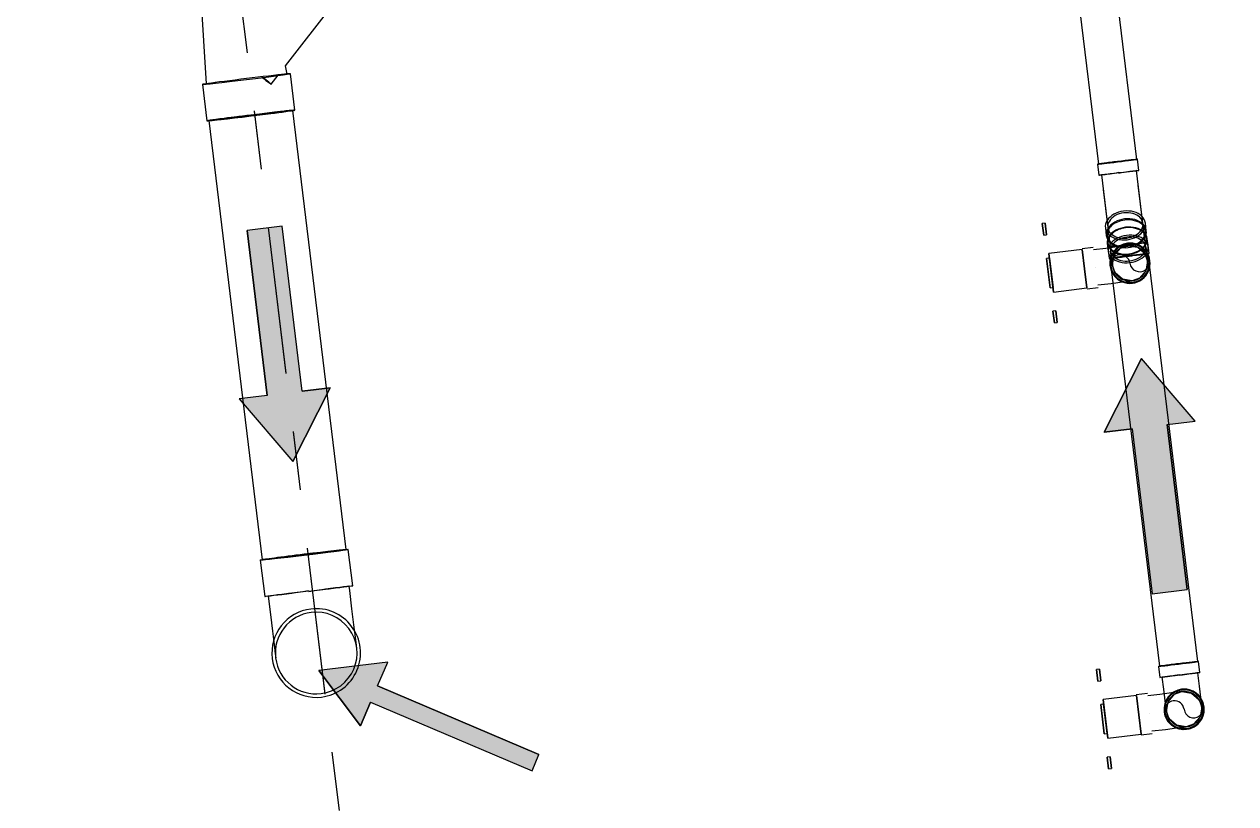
# Model space of a CAD drawing. Header units: inches. Extents: x 400392 to 401495, y 4543971 to 4544133.
# Drawn here: x 400461.586 to 400463.649, y 4544090.763 to 4544092.09 of the extents above; entities that cross this region are included whole.
import ezdxf

# ---------------------------------------------------------------- set-up
doc = ezdxf.new("R2010")
doc.units = ezdxf.units.IN
doc.header["$MEASUREMENT"] = 0
doc.linetypes.add('CENTER', pattern=[2, 1.25, -0.25, 0.25, -0.25])
doc.layers.add('A-DETL-GENF', color=92, linetype='Continuous', lineweight=9)
for name, color, linetype in [('kolon tarama prota', 252, 'Continuous'), ('skesit prota', 7, 'Continuous'), ('st-s_level (kot)', 6, 'Continuous')]:
    doc.layers.add(name, color=color, linetype=linetype)
doc.styles.add('OLCU', font='romanstw.shx')

# ---------------------------------------------------------------- blocks, each defined once
blk = doc.blocks.new('+24.06 mekanik')
at = {"layer": 'kolon tarama prota'}
for points in [[(7946, 165292.7), (8063, 165370.7), (8063, 165322.7), (8346, 165322.7), (8346, 165262.7), (8063, 165262.7), (8063, 165214.7)], [(8304.3, 163837.7), (8304.3, 163955.7), (8342.4, 163933.7), (8491.8, 164192.5), (8517.8, 164177.5), (8368.4, 163918.7), (8406.5, 163896.7)], [(7946, 163836.7), (7828.9, 163758.7), (7828.9, 163806.7), (7546, 163806.7), (7546, 163866.7), (7828.9, 163866.7), (7828.9, 163914.7)]]:
    blk.add_hatch(color=253, dxfattribs=at).paths.add_polyline_path(points, flags=0)
at = {"layer": 'kolon tarama prota', "color": 253}
for p, q in [((8063, 165370.7), (7946, 165292.7)), ((8063, 165370.7), (7946, 165292.7)), ((8063, 165322.7), (8063, 165370.7)), ((8063, 165322.7), (8063, 165370.7)), ((7608.5, 165325.7), (7214, 165325.7)), ((7627.5, 165327), (7608.5, 165327)), ((7751, 165322.9), (7627.5, 165322.9)), ((7717.8, 165322.9), (7652.5, 165322.9)), ((7731.1, 165327), (7717.8, 165327)), ((7744.2, 165325.7), (7731.1, 165325.7)), ((7758.2, 165327), (7744.2, 165327)), ((7770.1, 165327), (7751, 165327)), ((8469.9, 165325.7), (7770.1, 165325.7)), ((8346, 165322.7), (8063, 165322.7)), ((8063, 165322.7), (8346, 165322.7)), ((8346, 165262.7), (8346, 165322.7)), ((8346, 165262.7), (8346, 165322.7)), ((8488.9, 165327), (8469.9, 165327)), ((7946, 165292.7), (8063, 165214.7)), ((8063, 165214.7), (7946, 165292.7)), ((7627.5, 165262.5), (7751, 165262.5)), ((7652.5, 165262.5), (7717.8, 165262.5)), ((8063, 165214.7), (8063, 165262.7)), ((8063, 165262.7), (8346, 165262.7)), ((8063, 165262.7), (8346, 165262.7)), ((8063, 165262.7), (8063, 165214.7)), ((7214, 165259.7), (7608.5, 165259.7)), ((7608.5, 165258.4), (7627.5, 165258.4)), ((7717.8, 165258.4), (7731.1, 165258.4)), ((7731.1, 165259.7), (7744.2, 165259.7)), ((7744.2, 165258.4), (7758.2, 165258.4)), ((7751, 165258.4), (7770.1, 165258.4)), ((7770.1, 165259.7), (8469.9, 165259.7)), ((8469.9, 165258.4), (8488.9, 165258.4)), ((7748.3, 165233.9), (7748.3, 165214.9)), ((7782.6, 165233.9), (7782.6, 165233.9)), ((7782.6, 165233.9), (7782.6, 165233.9)), ((7782.6, 165233.9), (7782.6, 165233.9)), ((7782.6, 165233.9), (7782.6, 165233.9)), ((7817, 165214.9), (7817, 165233.9)), ((8513.3, 165233.9), (8513.3, 165214.9)), ((8547.7, 165233.9), (8547.7, 165233.9)), ((8547.7, 165233.9), (8547.7, 165233.9)), ((8547.7, 165233.9), (8547.7, 165233.9)), ((8547.7, 165233.9), (8547.7, 165233.9)), ((8582, 165214.9), (8582, 165233.9)), ((7749.6, 165214.9), (7749.6, 165157.7)), ((7749.6, 165214.9), (7782.6, 165214.9)), ((7782.6, 165214.9), (7749.6, 165214.9)), ((7782.6, 165214.9), (7815.6, 165214.9)), ((7815.6, 165214.9), (7782.6, 165214.9)), ((7782.6, 165214.9), (7782.6, 165214.9)), ((7782.6, 165214.9), (7782.6, 165214.9)), ((7815.6, 165157.7), (7815.6, 165214.9)), ((8514.7, 165214.9), (8514.7, 165157.7)), ((8514.7, 165214.9), (8547.7, 165214.9)), ((8547.7, 165214.9), (8514.7, 165214.9)), ((8547.7, 165214.9), (8580.7, 165214.9)), ((8580.7, 165214.9), (8547.7, 165214.9)), ((8547.7, 165214.9), (8547.7, 165214.9)), ((8547.7, 165214.9), (8547.7, 165214.9)), ((8580.7, 165157.7), (8580.7, 165214.9)), ((7697.6, 165157.7), (7697.6, 165152.7)), ((7697.6, 165157.7), (7717.6, 165157.7)), ((7717.6, 165157.7), (7697.6, 165157.7)), ((7717.6, 165152.7), (7717.6, 165157.7)), ((7749.6, 165157.7), (7782.6, 165157.7)), ((7782.6, 165157.7), (7749.6, 165157.7)), ((7757.6, 165157.7), (7757.6, 165152.7)), ((7757.6, 165157.7), (7807.6, 165157.7)), ((7807.6, 165157.7), (7757.6, 165157.7)), ((7782.6, 165157.7), (7815.6, 165157.7)), ((7815.6, 165157.7), (7782.6, 165157.7)), ((7807.6, 165152.7), (7807.6, 165157.7)), ((7847.6, 165157.7), (7847.6, 165152.7)), ((7847.6, 165157.7), (7867.6, 165157.7)), ((7867.6, 165157.7), (7847.6, 165157.7)), ((7867.6, 165152.7), (7867.6, 165157.7)), ((8462.7, 165157.7), (8462.7, 165152.7)), ((8462.7, 165157.7), (8482.7, 165157.7)), ((8482.7, 165157.7), (8462.7, 165157.7)), ((8482.7, 165152.7), (8482.7, 165157.7)), ((8514.7, 165157.7), (8547.7, 165157.7)), ((8547.7, 165157.7), (8514.7, 165157.7)), ((8522.7, 165157.7), (8522.7, 165152.7)), ((8522.7, 165157.7), (8572.7, 165157.7)), ((8572.7, 165157.7), (8522.7, 165157.7)), ((8547.7, 165157.7), (8580.7, 165157.7)), ((8580.7, 165157.7), (8547.7, 165157.7)), ((8572.7, 165152.7), (8572.7, 165157.7)), ((8612.7, 165157.7), (8612.7, 165152.7)), ((8612.7, 165157.7), (8632.7, 165157.7)), ((8632.7, 165157.7), (8612.7, 165157.7)), ((8632.7, 165152.7), (8632.7, 165157.7)), ((7697.6, 165152.7), (7717.6, 165152.7)), ((7717.6, 165152.7), (7697.6, 165152.7)), ((7757.6, 165152.7), (7807.6, 165152.7)), ((7807.6, 165152.7), (7757.6, 165152.7)), ((7847.6, 165152.7), (7867.6, 165152.7)), ((7867.6, 165152.7), (7847.6, 165152.7)), ((8462.7, 165152.7), (8482.7, 165152.7)), ((8482.7, 165152.7), (8462.7, 165152.7)), ((8522.7, 165152.7), (8572.7, 165152.7)), ((8572.7, 165152.7), (8522.7, 165152.7)), ((8612.7, 165152.7), (8632.7, 165152.7)), ((8632.7, 165152.7), (8612.7, 165152.7)), ((8491.8, 164192.5), (8342.4, 163933.7)), ((8342.4, 163933.7), (8491.8, 164192.5)), ((8517.8, 164177.5), (8491.8, 164192.5)), ((8517.8, 164177.5), (8491.8, 164192.5)), ((8368.4, 163918.7), (8517.8, 164177.5)), ((8368.4, 163918.7), (8517.8, 164177.5)), ((7275.3, 163905.4), (7181.3, 163999.4)), ((8342.4, 163933.7), (8304.3, 163955.7)), ((8304.3, 163955.7), (8304.3, 163837.7)), ((8342.4, 163933.7), (8304.3, 163955.7)), ((8304.3, 163955.7), (8304.3, 163837.7)), ((7289.9, 163906.3), (7275.3, 163905.4)), ((7352.4, 163912.2), (7289.9, 163912.2)), ((8105.8, 163908.7), (7352.4, 163908.7)), ((7946, 163836.7), (7828.9, 163914.7)), ((7828.9, 163914.7), (7828.9, 163866.7)), ((7828.9, 163914.7), (7946, 163836.7)), ((7828.9, 163866.7), (7828.9, 163914.7)), ((8168.3, 163912.2), (8105.8, 163912.2)), ((8406.5, 163896.7), (8368.4, 163918.7)), ((8368.4, 163918.7), (8406.5, 163896.7)), ((7303.6, 163877.1), (7289.9, 163890.8)), ((8304.3, 163837.7), (8406.5, 163896.7)), ((8406.5, 163896.7), (8304.3, 163837.7)), ((7289.5, 163863.4), (7290.3, 163863.4)), ((7828.9, 163866.7), (7546, 163866.7)), ((7546, 163866.7), (7546, 163806.7)), ((7828.9, 163866.7), (7546, 163866.7)), ((7546, 163866.7), (7546, 163806.7)), ((7828.9, 163758.7), (7946, 163836.7)), ((7828.9, 163758.7), (7946, 163836.7)), ((7546, 163806.7), (7828.9, 163806.7)), ((7828.9, 163806.7), (7546, 163806.7)), ((7828.9, 163806.7), (7828.9, 163758.7)), ((7828.9, 163806.7), (7828.9, 163758.7)), ((7090.9, 163779.6), (7289.9, 163767.2)), ((7289.9, 163761.2), (7352.4, 163761.2)), ((7352.4, 163764.7), (8105.8, 163764.7)), ((8105.8, 163761.2), (8168.3, 163761.2))]:
    blk.add_line(p, q, dxfattribs=at)
at = {"layer": 'kolon tarama prota', "color": 253, "flags": 128}
for points in [[(7752.5, 165292.7), (7757.1, 165308.8), (7769.6, 165319.9), (7782.6, 165322.9)], [(7758.2, 165322.9), (7774.3, 165322.9), (7782.1, 165322.9), (7782.6, 165322.9)], [(7782.6, 165322.9), (7798.7, 165318.2), (7809.8, 165305.7), (7812.8, 165292.7)], [(8488.9, 165322.9), (8512, 165322.9), (8531.4, 165322.9), (8543.9, 165322.9), (8547.7, 165322.9)], [(8517.5, 165292.7), (8522.2, 165308.8), (8534.6, 165319.9), (8547.7, 165322.9)], [(8547.7, 165322.9), (8563.7, 165318.2), (8574.9, 165305.7), (8577.8, 165292.7)], [(7782.6, 165262.5), (7766.6, 165267.2), (7755.4, 165279.7), (7752.5, 165292.7)], [(7752.5, 165292.7), (7752.5, 165288), (7752.5, 165274.6), (7752.5, 165254.8), (7752.5, 165233.9)], [(7812.8, 165292.7), (7808.2, 165276.6), (7795.7, 165265.5), (7782.6, 165262.5)], [(7812.8, 165233.9), (7812.8, 165257), (7812.8, 165276.3), (7812.8, 165288.9), (7812.8, 165292.7)], [(8547.7, 165262.5), (8531.6, 165267.2), (8520.5, 165279.7), (8517.5, 165292.7)], [(8517.5, 165292.7), (8517.5, 165288), (8517.5, 165274.7), (8517.5, 165254.8), (8517.5, 165233.9)], [(8577.8, 165292.7), (8573.2, 165276.6), (8560.7, 165265.5), (8547.7, 165262.5)], [(8577.8, 165233.9), (8577.8, 165257), (8577.8, 165276.3), (8577.8, 165288.9), (8577.8, 165292.7)], [(7782.6, 165262.5), (7777.9, 165262.5), (7764.4, 165262.5), (7758.2, 165262.5)], [(8547.7, 165262.5), (8543, 165262.5), (8529.6, 165262.5), (8509.7, 165262.5), (8488.9, 165262.5)], [(8274.4, 163906.3), (8269.7, 163906.3), (8255.9, 163906.3), (8234.3, 163906.3), (8206.8, 163906.3), (8175.8, 163906.3), (8168.3, 163906.3)], [(8168.3, 163767.2), (8199.7, 163767.2), (8228.3, 163767.2), (8251.5, 163767.2), (8267.2, 163767.2), (8274.2, 163767.2), (8274.4, 163767.2)]]:
    blk.add_lwpolyline(points, dxfattribs=at)
at = {"layer": 'kolon tarama prota', "color": 253}
for centre, radius, start, end in [((7782.6, 165292.7), 34.3, 0, 180), ((7782.6, 165292.7), 34.3, 0, 180), ((7782.6, 165292.7), 34.3, 90, 270), ((7782.6, 165292.7), 34.3, 90, 270), ((7782.6, 165292.7), 33, 0, 180), ((7782.6, 165292.7), 30.2, 0, 180), ((7782.6, 165292.7), 30.2, 90, 270), ((7782.6, 165292.7), 34.3, 270, 90), ((7782.6, 165292.7), 34.3, 270, 90), ((7782.6, 165309.2), 16.5, 270, 90), ((7782.6, 165292.7), 30.2, 270, 90), ((8547.7, 165292.7), 34.3, 0, 180), ((8547.7, 165292.7), 34.3, 0, 180), ((8547.7, 165292.7), 34.3, 89.99, 269.99), ((8547.7, 165292.7), 34.3, 89.99, 269.99), ((8547.7, 165292.7), 33, 0, 180), ((8547.7, 165292.7), 30.2, 0, 180), ((8547.7, 165292.7), 30.2, 89.99, 269.99), ((8547.7, 165292.7), 34.3, 269.99, 89.99), ((8547.7, 165292.7), 34.3, 269.99, 89.99), ((8547.7, 165309.2), 16.5, 270, 90), ((8547.7, 165292.7), 30.2, 269.99, 89.99), ((7782.6, 165292.7), 34.3, 180, 0), ((7782.6, 165292.7), 34.3, 180, 0), ((7782.6, 165292.7), 33, 180, 0), ((7782.6, 165292.7), 30.2, 180, 0), ((7782.6, 165276.2), 16.5, 90, 270), ((8547.7, 165292.7), 34.3, 180, 0), ((8547.7, 165292.7), 34.3, 180, 0), ((8547.7, 165292.7), 33, 180, 0), ((8547.7, 165292.7), 30.2, 180, 0), ((8547.7, 165276.2), 16.5, 90, 270), ((8274.4, 163836.7), 75.5, 0, 180), ((8274.4, 163836.7), 75.5, 0, 180), ((8274.4, 163836.7), 69.6, 0, 180), ((8274.4, 163836.7), 75.5, 180, 0), ((8274.4, 163836.7), 75.5, 180, 0), ((8274.4, 163836.7), 69.6, 180, 0)]:
    blk.add_arc(centre, radius, start, end, dxfattribs=at)
for centre, major_axis, ratio, start_param, end_param in [((7608.5, 165292.7), (0, 34.3), 0.01, 4.712389, 7.853982), ((7608.5, 165292.7), (0, 33), 0.01, 0, 1.570796), ((7608.5, 165292.7), (0, 33), 0.01, 4.712389, 6.283185), ((7627.5, 165292.7), (0, 34.3), 0.01, 4.712389, 7.853982), ((7627.5, 165292.7), (0, 30.2), 0.01, 4.712389, 7.853982), ((7717.8, 165292.7), (0, 34.3), 0.714142, 4.712389, 7.853982), ((7717.8, 165292.7), (0, 30.2), 0.714142, 4.712389, 7.853982), ((7731.1, 165292.7), (0, 34.3), 0.714142, 4.712389, 7.853982), ((7731.1, 165292.7), (0, 33), 0.678852, 0, 1.570796), ((7744.2, 165292.7), (0, 34.3), 0.678852, 4.712389, 7.853982), ((7744.2, 165292.7), (0, 33), 0.678852, 0, 1.570796), ((7731.1, 165292.7), (0, 33), 0.678852, 4.712389, 6.283185), ((7758.2, 165292.7), (0, 34.3), 0.678852, 4.712389, 7.853982), ((7758.2, 165292.7), (0, 30.2), 0.678852, 4.712389, 7.853982), ((7744.2, 165292.7), (0, 33), 0.678852, 4.712389, 6.283185), ((7751, 165292.7), (0, 34.3), 0.01, 4.712389, 7.853982), ((7751, 165292.7), (0, 30.2), 0.01, 4.712389, 7.853982), ((7770.1, 165292.7), (0, 34.3), 0.01, 4.712389, 7.853982), ((7770.1, 165292.7), (0, 33), 0.01, 0, 1.570796), ((7770.1, 165292.7), (0, 33), 0.01, 4.712389, 6.283185), ((8469.9, 165292.7), (0, 34.3), 0.01, 4.712389, 7.853982), ((8469.9, 165292.7), (0, 33), 0.01, 0, 1.570796), ((8469.9, 165292.7), (0, 33), 0.01, 4.712389, 6.283185), ((8488.9, 165292.7), (0, 34.3), 0.01, 4.712389, 7.853982), ((8488.9, 165292.7), (0, 30.2), 0.01, 4.712389, 7.853982), ((7608.5, 165292.7), (0, 33), 0.01, 1.570796, 3.141593), ((7608.5, 165292.7), (0, 34.3), 0.01, 1.570796, 4.712389), ((7608.5, 165292.7), (0, 33), 0.01, 3.141593, 4.712389), ((7627.5, 165292.7), (0, 34.3), 0.01, 1.570796, 4.712389), ((7627.5, 165292.7), (0, 30.2), 0.01, 1.570796, 4.712389), ((7717.8, 165292.7), (0, 34.3), 0.714142, 1.570796, 4.712389), ((7717.8, 165292.7), (0, 30.2), 0.714142, 1.570796, 4.712389), ((7731.1, 165292.7), (0, 34.3), 0.714142, 1.570796, 4.712389), ((7731.1, 165292.7), (0, 33), 0.678852, 1.570796, 3.141593), ((7744.2, 165292.7), (0, 34.3), 0.678852, 1.570796, 4.712389), ((7744.2, 165292.7), (0, 33), 0.678852, 1.570796, 3.141593), ((7731.1, 165292.7), (0, 33), 0.678852, 3.141593, 4.712389), ((7758.2, 165292.7), (0, 34.3), 0.678852, 1.570796, 4.712389), ((7758.2, 165292.7), (0, 30.2), 0.678852, 1.570796, 4.712389), ((7744.2, 165292.7), (0, 33), 0.678852, 3.141593, 4.712389), ((7751, 165292.7), (0, 34.3), 0.01, 1.570796, 4.712389), ((7751, 165292.7), (0, 30.2), 0.01, 1.570796, 4.712389), ((7770.1, 165292.7), (0, 34.3), 0.01, 1.570796, 4.712389), ((7770.1, 165292.7), (0, 33), 0.01, 1.570796, 3.141593), ((7770.1, 165292.7), (0, 33), 0.01, 3.141593, 4.712389), ((8469.9, 165292.7), (0, 33), 0.01, 1.570796, 3.141593), ((8469.9, 165292.7), (0, 34.3), 0.01, 1.570796, 4.712389), ((8469.9, 165292.7), (0, 33), 0.01, 3.141593, 4.712389), ((8488.9, 165292.7), (0, 30.2), 0.01, 1.570796, 4.712389), ((8488.9, 165292.7), (0, 34.3), 0.01, 1.570796, 4.712389), ((7289.9, 163836.7), (0, 75.5), 0.010017, 0, 3.141593), ((7289.9, 163836.7), (0, 75.5), 0.010017, 3.141593, 6.283185), ((7352.4, 163836.7), (0, 75.5), 0.010017, 0, 3.141593), ((7352.4, 163836.7), (0, 72), 0.010017, 0, 1.570796), ((7352.4, 163836.7), (0, 75.5), 0.010017, 3.141593, 6.283185), ((7352.4, 163836.7), (0, 72), 0.010017, 4.712389, 6.283185), ((8105.8, 163836.7), (0, 75.5), 0.010017, 4.712389, 7.853982), ((8105.8, 163836.7), (0, 72), 0.010017, 0, 1.570796), ((8105.8, 163836.7), (0, 72), 0.010017, 4.712389, 6.283185), ((8168.3, 163836.7), (0, 75.5), 0.010017, 4.712389, 7.853982), ((8168.3, 163836.7), (0, 69.6), 0.010017, 4.712389, 7.853982), ((7263.2, 163836.7), (40.4, 40.4), 0.007083, 0.007083, 0.855318), ((7263.2, 163836.7), (40.4, 40.4), 0.007083, 5.442033, 6.290268), ((7352.4, 163836.7), (0, 72), 0.010017, 1.570796, 3.141593), ((7352.4, 163836.7), (0, 72), 0.010017, 3.141593, 4.712389), ((8105.8, 163836.7), (0, 72), 0.010017, 1.570796, 3.141593), ((8105.8, 163836.7), (0, 75.5), 0.010017, 1.570796, 4.712389), ((8105.8, 163836.7), (0, 72), 0.010017, 3.141593, 4.712389), ((8168.3, 163836.7), (0, 75.5), 0.010017, 1.570796, 4.712389), ((8168.3, 163836.7), (0, 69.6), 0.010017, 1.570796, 4.712389)]:
    blk.add_ellipse(centre, major_axis=major_axis, ratio=ratio, start_param=start_param, end_param=end_param, dxfattribs=at)
blk = doc.blocks.new('A$C1a5ef8c2')
at = {"layer": 'skesit prota', "linetype": 'CENTER', "ltscale": 0.2}
blk.add_lwpolyline([(69.0168, 128.5897), (74.4951, 83.478), (75.0184, 84.1459), (74.125, 84.0374)], dxfattribs=at)
at = {"layer": 'A-DETL-GENF', "xscale": 0.001000000000024428, "yscale": 0.001000000000024428, "zscale": 0.001000000000024428, "rotation": 276.923993958082}
blk.add_blockref('+24.06 mekanik', (-93.1485, 104.8627), dxfattribs=at)
at = {"layer": 'st-s_level (kot)', "color": 6, "style": 'OLCU', "width": 0.8}
for tag, p, rotation in [('D=60', (41.417, 99.58), 312.924), ('D=60', (34.9138, 96.8807), 312.924), ('D=60', (41.724, 89.5581), 312.924), ('D=60', (74.0724, 82.3654), 276.924), ('D=90', (58.4517, 80.8935), 312.924), ('D=60', (82.07, 73.7683), 276.924), ('D=60', (66.1695, 72.6971), 312.924), ('D=60', (59.5286, 70.1463), 312.924), ('D=60', (74.283, 63.9141), 312.924), ('D=60', (67.5232, 61.5504), 312.924), ('D=60', (81.9052, 55.7777), 312.924), ('D=60', (75.5177, 52.9544), 312.924), ('D=60', (83.5123, 44.3585), 312.924), ('D=60', (93.8675, 42.9534), 312.924), ('D=60', (102.2344, 34.1872), 312.924), ('D=60', (95.2184, 31.8097), 312.924), ('D=60', (99.2876, 27.6643), 312.924), ('+22.51', (112.2287, 23.9348), 312.924), ('+20.81', (108.552, 21.4997), 312.924), ('D=80', (97.1167, 17.5258), 312.924)]:
    blk.add_attdef(tag, p, '', height=0.2, rotation=rotation, dxfattribs=at)

msp = doc.modelspace()

# ---------------------------------------------------------------- linework, layer by layer
at = {"layer": 'skesit prota', "linetype": 'CENTER', "ltscale": 0.2}
msp.add_lwpolyline([(400460.6091, 4544103.2099), (400466.0874, 4544058.0981), (400466.6107, 4544058.766), (400465.7173, 4544058.6575)], dxfattribs=at)

# ---------------------------------------------------------------- block references
msp.add_blockref('A$C1a5ef8c2', (400391.5923, 4543974.6201))
at = {"layer": 'A-DETL-GENF', "xscale": 0.001000000000024428, "yscale": 0.001000000000024428, "zscale": 0.001000000000024428, "rotation": 276.923993958082}
msp.add_blockref('+24.06 mekanik', (400298.4438, 4544079.4828), dxfattribs=at)

doc.saveas('drawing.dxf')
